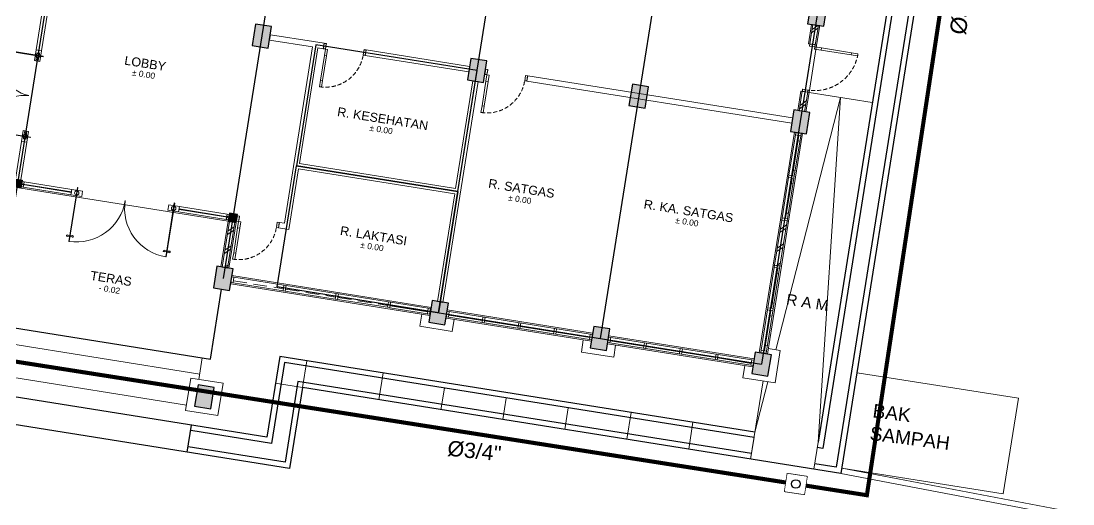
# Model space of a CAD drawing. Header units: millimetres. Extents: x -733 to 16067, y -101 to 11046.
# Drawn here: x 7790 to 11649, y 4113 to 5884 of the extents above; entities that cross this region are included whole.
import ezdxf
from ezdxf.enums import TextEntityAlignment as Align

# ---------------------------------------------------------------- set-up
doc = ezdxf.new("R2010")
doc.units = ezdxf.units.MM
doc.linetypes.add('DASHED2', pattern=[0.375, 0.25, -0.125])
doc.linetypes.add('HIDDEN', pattern=[0.375, 0.25, -0.125])
for name, color, linetype, lineweight in [('ars', 11, 'Continuous', 5), ('dinding', 5, 'Continuous', 15), ('KOLOM', 1, 'Continuous', 30), ('kus', 63, 'Continuous', 15), ('KUSEN', 30, 'Continuous', 15), ('lan', 7, 'Continuous', 15), ('not', 7, 'Continuous', 20), ('PAGAR', 4, 'Continuous', 15), ('PARTISI', 190, 'Continuous', 9), ('sol kol', 8, 'Continuous', 0), ('u', 6, 'Continuous', 20)]:
    doc.layers.add(name, color=color, linetype=linetype, lineweight=lineweight)
doc.layers.add('as', color=1, linetype='Continuous', plot=False)
doc.layers.add('HACH', color=252, linetype='Continuous')
doc.styles.get("Standard").update_dxf_attribs({"font": 'arial.ttf'})
pattern_1 = [(45, (-1.5, 0), (-0.1767767, 0.1767767), []), (45, (-1.4375, 0), (-0.1767767, 0.1767767), [])]

# ---------------------------------------------------------------- blocks, each defined once
blk = doc.blocks.new('NOTASI RUANG')
at = {"layer": 'not'}
for height, p in [(0.26, (-0.011, 0.3)), (0.175, (-0.009, -0.017))]:
    blk.add_attdef('RUANG', text='', height=height, dxfattribs=at).set_placement(p, align=Align.MIDDLE_CENTER)
blk = doc.blocks.new('P 70')
at = {"linetype": 'HIDDEN', "ltscale": 0.3}
blk.add_lwpolyline([(-0.74, 0.1, -0.414214), (-0.04, 0.8, -1.303225)], format="xyb", dxfattribs=at)
for points in [[(-0.04, 0.8), (-0.08, 0.8), (-0.08, 0.68), (-0.04, 0.68)], [(-0.04, 0.68), (-0.08, 0.68), (-0.08, 0.22), (-0.04, 0.22)], [(-0.04, 0.1), (-0.08, 0.1), (-0.08, 0.22), (-0.04, 0.22)], [(-0.735, 0.06), (-0.74, 0.06), (-0.74, 0.061), (-0.74, 0.1), (-0.78, 0.1), (-0.78, 0), (-0.74, 0), (-0.74, 0.056), (-0.735, 0.058)], [(-0.742, 0.002), (-0.778, 0.002), (-0.778, 0.098), (-0.742, 0.098)], [(-0.045, 0.06), (-0.04, 0.06), (-0.04, 0.061), (-0.04, 0.1), (0, 0.1), (0, 0), (-0.04, 0), (-0.04, 0.056), (-0.045, 0.058)], [(-0.038, 0.002), (-0.002, 0.002), (-0.002, 0.098), (-0.038, 0.098)]]:
    blk.add_lwpolyline(points, close=True)
blk = doc.blocks.new('K1')
at = {"layer": 'KOLOM'}
blk.add_lwpolyline([(0.2, 0.15), (-0.2, 0.15), (-0.2, -0.15), (0.2, -0.15), (0.2, 0.15)], dxfattribs=at)
blk = doc.blocks.new('KP')
at = {"layer": 'KOLOM'}
blk.add_lwpolyline([(0.075, -0.075), (-0.075, -0.075), (-0.075, 0.075), (0.075, 0.075), (0.075, -0.075)], dxfattribs=at)
blk = doc.blocks.new('P 80')
at = {"linetype": 'HIDDEN', "ltscale": 0.3}
blk.add_lwpolyline([(-0.84, 0.1, -0.414214), (-0.04, 0.9, -1.303225)], format="xyb", dxfattribs=at)
for points in [[(-0.04, 0.9), (-0.08, 0.9), (-0.08, 0.78), (-0.04, 0.78)], [(-0.04, 0.78), (-0.08, 0.78), (-0.08, 0.22), (-0.04, 0.22)], [(-0.04, 0.1), (-0.08, 0.1), (-0.08, 0.22), (-0.04, 0.22)], [(-0.835, 0.06), (-0.84, 0.06), (-0.84, 0.061), (-0.84, 0.1), (-0.88, 0.1), (-0.88, 0), (-0.84, 0), (-0.84, 0.056), (-0.835, 0.058)], [(-0.842, 0.002), (-0.878, 0.002), (-0.878, 0.098), (-0.842, 0.098)], [(-0.045, 0.06), (-0.04, 0.06), (-0.04, 0.061), (-0.04, 0.1), (0, 0.1), (0, 0), (-0.04, 0), (-0.04, 0.056), (-0.045, 0.058)], [(-0.038, 0.002), (-0.002, 0.002), (-0.002, 0.098), (-0.038, 0.098)]]:
    blk.add_lwpolyline(points, close=True)
blk = doc.blocks.new('P1')
at = {"lineweight": 5}
h = blk.add_hatch(dxfattribs=at)
h.set_pattern_fill('ANSI31', color=256, scale=0.020282, angle=-315, style=0)
h.set_pattern_definition([(179.99999863, (-506.106483, 1417.280242), (6.07e-11, 0.0025352112676), [])])
h.paths.add_polyline_path([(-1.729, 0.805, -1), (-1.693, 0.77, -1)])
h.paths.add_polyline_path([(-1.724, 0.801, 1), (-1.697, 0.774, 1)], flags=16)
h = blk.add_hatch(dxfattribs=at)
h.set_pattern_fill('ANSI31', color=256, scale=0.020282, angle=-315, style=0)
h.set_pattern_definition([(270.00000137, (1414.9464214, -503.7726625), (0.0025352112676, 6.07e-11), [])])
h.paths.add_polyline_path([(-1.528, 0.605, 1), (-1.564, 0.641, 1)])
h.paths.add_polyline_path([(-1.532, 0.609, -1), (-1.56, 0.637, -1)], flags=16)
h = blk.add_hatch(dxfattribs=at)
h.set_pattern_fill('ANSI31', color=256, scale=0.020282, angle=-315, style=0)
h.set_pattern_definition([(179.99999863, (-505.0458133, 1416.2195722), (6.07e-11, 0.0025352112676), [])])
h.paths.add_polyline_path([(-0.668, -0.255, -1), (-0.632, -0.291, -1)])
h.paths.add_polyline_path([(-0.664, -0.259, 1), (-0.636, -0.287, 1)], flags=16)
h = blk.add_hatch(dxfattribs=at)
h.set_pattern_fill('ANSI31', color=256, scale=0.020282, angle=-315, style=0)
h.set_pattern_definition([(270.00000137, (1416.0070912, -504.8333323), (0.0025352112676, 6.07e-11), [])])
h.paths.add_polyline_path([(-0.468, -0.455, 1), (-0.504, -0.42, 1)])
h.paths.add_polyline_path([(-0.472, -0.451, -1), (-0.499, -0.424, -1)], flags=16)
for p, q in [((-1.724, 0.801), (-1.697, 0.774)), ((-1.686, 0.781), (-1.623, 0.718)), ((-1.553, 0.648), (-1.616, 0.711)), ((-1.532, 0.609), (-1.56, 0.637)), ((-0.664, -0.259), (-0.636, -0.287)), ((-0.625, -0.28), (-0.562, -0.343)), ((-0.492, -0.413), (-0.555, -0.35)), ((-0.472, -0.451), (-0.499, -0.424))]:
    blk.add_line(p, q, dxfattribs=at)
at = {"color": 9, "lineweight": 5}
for p, q in [((-1.641, 0.7), (-1.704, 0.763)), ((-1.634, 0.693), (-1.571, 0.63)), ((-0.58, -0.361), (-0.643, -0.298)), ((-0.573, -0.368), (-0.51, -0.431))]:
    blk.add_line(p, q, dxfattribs=at)
at = {"color": 8, "lineweight": 5}
for p, q in [((-1.64, 0.701), (-1.703, 0.763)), ((-1.639, 0.702), (-1.701, 0.764)), ((-1.636, 0.705), (-1.697, 0.766)), ((-1.631, 0.71), (-1.692, 0.771)), ((-1.633, 0.694), (-1.57, 0.631)), ((-1.632, 0.695), (-1.57, 0.633)), ((-1.629, 0.698), (-1.568, 0.637)), ((-1.624, 0.703), (-1.563, 0.642)), ((-0.58, -0.36), (-0.642, -0.297)), ((-0.578, -0.358), (-0.64, -0.296)), ((-0.575, -0.356), (-0.636, -0.294)), ((-0.57, -0.351), (-0.631, -0.29)), ((-0.572, -0.367), (-0.51, -0.43)), ((-0.571, -0.366), (-0.509, -0.428)), ((-0.568, -0.363), (-0.507, -0.424)), ((-0.563, -0.358), (-0.502, -0.419))]:
    blk.add_line(p, q, dxfattribs=at)
for points in [[(-1.1, 1.241), (-1.701, 0.64), (-1.694, 0.633), (-1.093, 1.234), (-1.1, 1.241)], [(-1.273, 1.202), (-1.202, 1.273), (-1.061, 1.132), (-1.132, 1.061), (-1.273, 1.202)], [(-0.071, 0), (0, 0.071), (-0.142, 0.212), (-0.212, 0.142), (-0.071, 0)], [(-0.032, 0.173), (-0.633, -0.428), (-0.64, -0.421), (-0.039, 0.18), (-0.032, 0.173)]]:
    blk.add_lwpolyline(points)
at = {"lineweight": 9}
for points in [[(-1.153, 1.181), (-1.181, 1.153), (-1.216, 1.188), (-1.188, 1.216)], [(-1.082, 1.11), (-1.11, 1.082), (-1.181, 1.153), (-1.153, 1.181)], [(-0.163, 0.191), (-0.191, 0.163), (-0.12, 0.092), (-0.092, 0.12)], [(-0.092, 0.12), (-0.12, 0.092), (-0.085, 0.057), (-0.057, 0.085)]]:
    blk.add_lwpolyline(points, close=True, dxfattribs=at)
at = {"lineweight": 5}
for points in [[(-1.697, 0.801), (-1.724, 0.774)], [(-1.532, 0.637), (-1.56, 0.609)], [(-0.636, -0.259), (-0.664, -0.287)], [(-0.472, -0.424), (-0.499, -0.451)]]:
    blk.add_lwpolyline(points, dxfattribs=at)
for points in [[(-1.701, 0.64, 0.396093), (-0.672, 0.601)], [(-0.633, -0.428, -0.396093), (-0.672, 0.601)]]:
    blk.add_lwpolyline(points, format="xyb")
for centre in [(-1.167, 1.167), (-0.106, 0.106)]:
    blk.add_circle(centre, 0.04)
for centre, radius in [((-1.711, 0.788), 0.0254), ((-1.711, 0.788), 0.0195), ((-1.546, 0.623), 0.0254), ((-1.546, 0.623), 0.0195), ((-0.65, -0.273), 0.0254), ((-0.65, -0.273), 0.0195), ((-0.486, -0.437), 0.0254), ((-0.486, -0.437), 0.0195)]:
    blk.add_circle(centre, radius, dxfattribs=at)
blk = doc.blocks.new('DENAH LANTAI DASAR')
at = {"layer": 'ars'}
h = blk.add_hatch(dxfattribs=at)
h.set_pattern_fill('TEMBOK', color=256, scale=0.25)
h.set_pattern_definition(pattern_1)
h.paths.add_polyline_path([(11.95, 9.19), (11.95, 9.55), (12.05, 9.55), (12.05, 9.19)])
h = blk.add_hatch(dxfattribs=at)
h.set_pattern_fill('TEMBOK', color=256, scale=0.25)
h.set_pattern_definition(pattern_1)
h.paths.add_polyline_path([(11.95, 8.31), (11.95, 7.95), (12.05, 7.95), (12.05, 8.31)])
h = blk.add_hatch(dxfattribs=at)
h.set_pattern_fill('TEMBOK', color=256, scale=0.25)
h.set_pattern_definition([(45, (9.5, 1.63), (-0.176777, 0.176777), []), (45, (9.5625, 1.63), (-0.176777, 0.176777), [])])
h.paths.add_polyline_path([(12.05, 5.92), (12.05, 5.08), (11.95, 5.08), (11.95, 5.92)])
h = blk.add_hatch(dxfattribs=at)
h.set_pattern_fill('TEMBOK', color=256, scale=0.25)
h.set_pattern_definition([(45, (-0.5, 0), (-0.176777, 0.176777), []), (45, (-0.4375, 0), (-0.176777, 0.176777), [])])
h.paths.add_polyline_path([(2.05, 4.3), (2.05, 3.45), (1.95, 3.45), (1.95, 4.3)])
at = {"layer": 'sol kol'}
for points in [[(11.85, 9.95), (11.85, 9.55), (12.15, 9.55), (12.15, 9.95)], [(1.85, 7.95), (1.85, 7.55), (2.15, 7.55), (2.15, 7.95)], [(5.85, 7.95), (5.85, 7.55), (6.15, 7.55), (6.15, 7.95)], [(8.85, 7.95), (8.85, 7.55), (9.15, 7.55), (9.15, 7.95)], [(11.85, 7.95), (11.85, 7.55), (12.15, 7.55), (12.15, 7.95)], [(-2.075, 4.45), (-1.925, 4.45), (-1.925, 4.3), (-2.075, 4.3)], [(2.075, 4.45), (1.925, 4.45), (1.925, 4.3), (2.075, 4.3)], [(1.85, 3.45), (1.85, 3.05), (2.15, 3.05), (2.15, 3.45)], [(5.85, 3.45), (5.85, 3.05), (6.15, 3.05), (6.15, 3.45)], [(8.85, 3.45), (8.85, 3.05), (9.15, 3.05), (9.15, 3.45)], [(11.85, 3.45), (11.85, 3.05), (12.15, 3.05), (12.15, 3.45)], [(1.85, 1.25), (1.85, 0.85), (2.15, 0.85), (2.15, 1.25)]]:
    blk.add_hatch(color=256, dxfattribs=at).paths.add_polyline_path(points)
for p, q in [((13.65, 15.9), (13.65, 1.6)), ((13.75, 16), (13.75, 1.5)), ((13.25, 15.5), (13.25, 2)), ((13.35, 15.6), (13.35, 1.9)), ((2, 1.75), (2, 3.05)), ((12.075, 2), (3.25, 2)), ((3.25, 2), (3.25, 0.5)), ((-2, 1.75), (2, 1.75)), ((12.075, 1.9), (3.35, 1.9)), ((3.35, 1.9), (3.35, 0.4)), ((13.35, 1.9), (13.25, 1.9)), ((12.075, 1.6), (3.65, 1.6)), ((3.65, 1.6), (3.65, 0.1)), ((13.65, 1.6), (13.25, 1.6)), ((13.75, 1.5), (3.75, 1.5)), ((3.75, 1.5), (3.75, 0)), ((3.25, 0.5), (-3.25, 0.5)), ((1.85, 0), (1.85, 0.5)), ((3.35, 0.4), (1.85, 0.4)), ((3.75, 0), (-3.75, 0)), ((3.65, 0.1), (1.85, 0.1))]:
    blk.add_line(p, q)
at = {"layer": 'ars'}
for points in [[(11.95, 9.19), (11.95, 9.55), (12.05, 9.55), (12.05, 9.19)], [(11.95, 8.31), (11.95, 7.95), (12.05, 7.95), (12.05, 8.31)], [(12.05, 5.92), (12.05, 5.08), (11.95, 5.08), (11.95, 5.92)], [(2.05, 4.3), (2.05, 3.45), (1.95, 3.45), (1.95, 4.3)]]:
    blk.add_lwpolyline(points, close=True, dxfattribs=at)
at = {"layer": 'as'}
for points in [[(-2, 14.25), (-2, 3.25)], [(2, 14.25), (2, 3.25)], [(6, 3.245), (6, 14.25)], [(9, 14.25), (9, 3.25)], [(12, 14.25), (12, 3.25)], [(6, 5.5), (3, 5.5)], [(5, 3.25), (12, 3.25)]]:
    blk.add_lwpolyline(points, dxfattribs=at)
for points in [[(3, 5.5), (6, 5.5), (6, 7.75), (3, 7.75)], [(3, 5.5), (6, 5.5), (6, 3.25), (3, 3.25)]]:
    blk.add_lwpolyline(points, close=True, dxfattribs=at)
at = {"layer": 'dinding'}
for points in [[(11.925, 9.19), (11.925, 9.55), (12.075, 9.55), (12.075, 9.19)], [(11.925, 8.31), (11.925, 7.95), (12.075, 7.95), (12.075, 8.31)], [(12.075, 5.92), (12.075, 5.08), (11.925, 5.08), (11.925, 5.92)], [(2.075, 4.3), (2.075, 3.45), (1.925, 3.45), (1.925, 4.3)]]:
    blk.add_lwpolyline(points, close=True, dxfattribs=at)
at = {"layer": 'kus'}
for p, q in [((11.95, 6.75), (11.95, 7.5)), ((12.015, 6.75), (12.015, 7.5)), ((12.015, 7.4), (12.05, 7.4)), ((12.05, 6.75), (12.05, 7.5)), ((12.015, 6.85), (12.05, 6.85)), ((11.95, 5.96), (11.95, 6.71)), ((12.015, 5.96), (12.015, 6.71)), ((12.015, 6.61), (12.05, 6.61)), ((12.05, 5.96), (12.05, 6.71)), ((12.015, 6.06), (12.05, 6.06)), ((11.95, 5.04), (11.95, 4.29)), ((12.015, 5.04), (12.015, 4.29)), ((12.05, 5.04), (12.05, 4.29)), ((12.015, 4.94), (12.05, 4.94)), ((11.95, 4.25), (11.95, 3.5)), ((12.015, 4.39), (12.05, 4.39)), ((12.015, 4.25), (12.015, 3.5)), ((12.05, 4.25), (12.05, 3.5)), ((12.015, 4.15), (12.05, 4.15)), ((12.015, 3.6), (12.05, 3.6)), ((2.19, 3.3), (3.12, 3.3)), ((3.16, 3.3), (4.09, 3.3)), ((4.13, 3.3), (5.06, 3.3)), ((5.1, 3.3), (5.8, 3.3)), ((2.19, 3.2), (3.12, 3.2)), ((3.16, 3.2), (4.09, 3.2)), ((4.13, 3.2), (5.06, 3.2)), ((5.1, 3.235), (5.8, 3.235)), ((5.1, 3.2), (5.8, 3.2))]:
    blk.add_line(p, q, dxfattribs=at)
at = {"layer": 'kus', "linetype": 'HIDDEN'}
for p, q in [((2.19, 3.235), (3.12, 3.235)), ((3.16, 3.235), (4.09, 3.235)), ((4.13, 3.235), (5.06, 3.235))]:
    blk.add_line(p, q, dxfattribs=at)
at = {"layer": 'kus'}
for points in [[(12.05, 7.5), (12.05, 7.54), (11.95, 7.54), (11.95, 7.5)], [(12.05, 6.71), (12.05, 6.75), (11.95, 6.75), (11.95, 6.71)], [(12.05, 5.92), (12.05, 5.96), (11.95, 5.96), (11.95, 5.92)], [(12.05, 5.08), (12.05, 5.04), (11.95, 5.04), (11.95, 5.08)], [(12.05, 4.29), (12.05, 4.25), (11.95, 4.25), (11.95, 4.29)], [(12.05, 3.5), (12.05, 3.46), (11.95, 3.46), (11.95, 3.5)], [(2.15, 3.2), (2.19, 3.2), (2.19, 3.3), (2.15, 3.3)], [(3.12, 3.2), (3.16, 3.2), (3.16, 3.3), (3.12, 3.3)], [(4.09, 3.2), (4.13, 3.2), (4.13, 3.3), (4.09, 3.3)], [(5.06, 3.2), (5.1, 3.2), (5.1, 3.3), (5.06, 3.3)], [(5.8, 3.2), (5.84, 3.2), (5.84, 3.3), (5.8, 3.3)], [(6.19, 3.2), (6.15, 3.2), (6.15, 3.3), (6.19, 3.3)], [(6.19, 3.3), (8.81, 3.3), (8.81, 3.2), (6.19, 3.2)], [(6.855, 3.2), (6.815, 3.2), (6.815, 3.3), (6.855, 3.3)], [(7.52, 3.2), (7.48, 3.2), (7.48, 3.3), (7.52, 3.3)], [(8.185, 3.2), (8.145, 3.2), (8.145, 3.3), (8.185, 3.3)], [(8.85, 3.2), (8.81, 3.2), (8.81, 3.3), (8.85, 3.3)], [(9.19, 3.2), (9.15, 3.2), (9.15, 3.3), (9.19, 3.3)], [(9.19, 3.3), (11.81, 3.3), (11.81, 3.2), (9.19, 3.2)], [(9.855, 3.2), (9.815, 3.2), (9.815, 3.3), (9.855, 3.3)], [(10.52, 3.2), (10.48, 3.2), (10.48, 3.3), (10.52, 3.3)], [(11.185, 3.2), (11.145, 3.2), (11.145, 3.3), (11.185, 3.3)], [(11.85, 3.2), (11.81, 3.2), (11.81, 3.3), (11.85, 3.3)], [(6.815, 3.235), (6.19, 3.235), (6.19, 3.2), (6.815, 3.2)], [(7.48, 3.235), (6.855, 3.235), (6.855, 3.2), (7.48, 3.2)], [(8.145, 3.235), (7.52, 3.235), (7.52, 3.2), (8.145, 3.2)], [(8.185, 3.235), (8.81, 3.235), (8.81, 3.2), (8.185, 3.2)], [(9.815, 3.235), (9.19, 3.235), (9.19, 3.2), (9.815, 3.2)], [(10.48, 3.235), (9.855, 3.235), (9.855, 3.2), (10.48, 3.2)], [(11.145, 3.235), (10.52, 3.235), (10.52, 3.2), (11.145, 3.2)], [(11.185, 3.235), (11.81, 3.235), (11.81, 3.2), (11.185, 3.2)]]:
    blk.add_lwpolyline(points, close=True, dxfattribs=at)
at = {"layer": 'KUSEN'}
for points in [[(-0.895, 4.475), (-0.905, 4.475), (-0.905, 3.475), (-0.895, 3.475)], [(0.895, 4.475), (0.905, 4.475), (0.905, 3.475), (0.895, 3.475)], [(-1.887, 4.423), (-1.923, 4.423), (-1.923, 4.327), (-1.887, 4.327), (-1.887, 4.368), (-1.902, 4.368), (-1.902, 4.383), (-1.887, 4.383)], [(-1.9, 4.38), (-1.9, 4.37), (-1, 4.37), (-1, 4.38)], [(-1, 4.425), (-1.885, 4.425), (-1.885, 4.325), (-1, 4.325)], [(1, 4.425), (1.885, 4.425), (1.885, 4.325), (1, 4.325)], [(1.9, 4.38), (1.9, 4.37), (1, 4.37), (1, 4.38)], [(1.887, 4.423), (1.923, 4.423), (1.923, 4.327), (1.887, 4.327), (1.887, 4.368), (1.902, 4.368), (1.902, 4.383), (1.887, 4.383)]]:
    blk.add_lwpolyline(points, close=True, dxfattribs=at)
for points in [[(-1.925, 4.365), (-1.925, 4.325), (-1.885, 4.325), (-1.885, 4.37), (-1.886, 4.37), (-1.886, 4.372), (-1.888, 4.372), (-1.89, 4.37), (-1.9, 4.37), (-1.9, 4.381), (-1.89, 4.381), (-1.888, 4.378), (-1.886, 4.378), (-1.886, 4.381), (-1.885, 4.381), (-1.885, 4.425), (-1.925, 4.425), (-1.925, 4.369), (-1.925, 4.367), (-1.925, 4.365), (-1.925, 4.365)], [(-1, 4.425), (-1, 4.325), (-0.8, 4.325), (-0.8, 4.425), (-1, 4.425)], [(1, 4.425), (1, 4.325), (0.8, 4.325), (0.8, 4.425), (1, 4.425)], [(1.925, 4.365), (1.925, 4.325), (1.885, 4.325), (1.885, 4.37), (1.886, 4.37), (1.886, 4.372), (1.888, 4.372), (1.89, 4.37), (1.9, 4.37), (1.9, 4.381), (1.89, 4.381), (1.888, 4.378), (1.886, 4.378), (1.886, 4.381), (1.885, 4.381), (1.885, 4.425), (1.925, 4.425), (1.925, 4.369), (1.925, 4.367), (1.925, 4.365), (1.925, 4.365)], [(-0.939, 3.585), (-0.905, 3.585), (-0.905, 3.565), (-0.939, 3.565)], [(-0.861, 3.585), (-0.895, 3.585), (-0.895, 3.565), (-0.861, 3.565)], [(0.861, 3.585), (0.895, 3.585), (0.895, 3.565), (0.861, 3.565)], [(0.939, 3.585), (0.905, 3.585), (0.905, 3.565), (0.939, 3.565)]]:
    blk.add_lwpolyline(points, dxfattribs=at)
for points in [[(0, 4.375, -0.414214), (-0.9, 3.475)], [(0, 4.375, 0.414214), (0.9, 3.475)]]:
    blk.add_lwpolyline(points, format="xyb", dxfattribs=at)
for centre, radius in [((-0.9, 4.375), 0.04), ((0.9, 4.375), 0.04), ((-0.95, 3.575), 0.015), ((-0.85, 3.575), 0.015), ((0.85, 3.575), 0.015), ((0.95, 3.575), 0.015)]:
    blk.add_circle(centre, radius, dxfattribs=at)
at = {"layer": 'lan'}
for p, q in [((12.075, 8.31), (12.075, 9.19)), ((12.075, 8.31), (13.25, 8.31)), ((12.219, 3.55), (12.662, 8.31)), ((13.25, 2), (12.662, 8.31)), ((1.925, 4.3), (-1.925, 4.3)), ((12.3, 3.55), (12.075, 3.55)), ((12.3, 3.55), (12.3, 2.95)), ((5.7, 3.175), (5.7, 2.95)), ((6.3, 3.175), (6.3, 2.95)), ((8.7, 3.175), (8.7, 2.95)), ((9.3, 3.175), (9.3, 2.95)), ((11.7, 3.175), (11.7, 2.95)), ((6.3, 2.95), (5.7, 2.95)), ((9.3, 2.95), (8.7, 2.95)), ((12.3, 2.95), (11.7, 2.95)), ((12.075, 2), (12.163, 2.95)), ((12.075, 2.95), (12.075, 1.5)), ((13.25, 2), (13.25, 1.5)), ((1.85, 1.35), (1.85, 1.75)), ((1.85, 1.45), (-1.85, 1.45)), ((1.7, 1.15), (-1.7, 1.15)), ((-1.7, 0.85), (1.7, 0.85))]:
    blk.add_line(p, q, dxfattribs=at)
for points in [[(12.075, 7.55), (12.075, 5.92), (11.925, 5.92), (11.925, 7.55)], [(12.075, 5.08), (12.075, 3.45), (11.925, 3.45), (11.925, 5.08)], [(5.85, 3.325), (2.15, 3.325), (2.15, 3.175), (5.85, 3.175)], [(6.15, 3.325), (8.85, 3.325), (8.85, 3.175), (6.15, 3.175)], [(9.15, 3.325), (11.85, 3.325), (11.85, 3.175), (9.15, 3.175)], [(1.7, 0.75), (2.3, 0.75), (2.3, 1.35), (1.7, 1.35)]]:
    blk.add_lwpolyline(points, close=True, dxfattribs=at)
at = {"layer": 'PARTISI'}
for points in [[(5.95, 7.55), (6.05, 7.55), (6.05, 3.45), (5.95, 3.45), (5.95, 5.45), (3.05, 5.45), (3.05, 4.325), (2.855, 4.325), (2.855, 4.425), (2.95, 4.425), (2.95, 7.7), (2.15, 7.7), (2.15, 7.8), (2.95, 7.8), (3.15, 7.8), (3.15, 7.7), (3.05, 7.7), (3.05, 5.55), (5.95, 5.55)], [(3.93, 7.8), (5.85, 7.8), (5.85, 7.7), (3.93, 7.7)], [(6.93, 7.8), (11.85, 7.8), (11.85, 7.7), (6.93, 7.7)], [(-2.05, 6.85), (-1.95, 6.85), (-1.95, 7.55), (-2.05, 7.55)], [(-2.05, 5.15), (-1.95, 5.15), (-1.95, 4.45), (-2.05, 4.45)]]:
    blk.add_lwpolyline(points, close=True, dxfattribs=at)
ref = blk.add_blockref('NOTASI RUANG', (-0.027, 6.73), dxfattribs=dict(xscale=0.6323962268195373, yscale=0.6323962268195373, zscale=0.6323962268195373))
ref.add_attrib('RUANG', '%%P 0.00', dxfattribs={"layer": 'not', "height": 0.1108}).set_placement((-0.033, 6.719), align=Align.MIDDLE_CENTER)
ref.add_attrib('RUANG', 'LOBBY', dxfattribs={"layer": 'not', "height": 0.1643}).set_placement((-0.034, 6.92), align=Align.MIDDLE_CENTER)
ref = blk.add_blockref('NOTASI RUANG', (4.437, 6.413), dxfattribs=dict(xscale=0.6323962268195373, yscale=0.6323962268195373, zscale=0.6323962268195373))
ref.add_attrib('RUANG', '%%P 0.00', dxfattribs={"layer": 'not', "height": 0.1108}).set_placement((4.431, 6.403), align=Align.MIDDLE_CENTER)
ref.add_attrib('RUANG', 'R. KESEHATAN', dxfattribs={"layer": 'not', "height": 0.16432}).set_placement((4.429, 6.603), align=Align.MIDDLE_CENTER)
ref = blk.add_blockref('NOTASI RUANG', (7.15, 5.551), dxfattribs=dict(xscale=0.6323962268195373, yscale=0.6323962268195373, zscale=0.6323962268195373))
ref.add_attrib('RUANG', '%%P 0.00', dxfattribs={"layer": 'not', "height": 0.1108}).set_placement((7.144, 5.54), align=Align.MIDDLE_CENTER)
ref.add_attrib('RUANG', 'R. SATGAS', dxfattribs={"layer": 'not', "height": 0.1643}).set_placement((7.143, 5.741), align=Align.MIDDLE_CENTER)
ref = blk.add_blockref('NOTASI RUANG', (10.242, 5.624), dxfattribs=dict(xscale=0.6323962268195373, yscale=0.6323962268195373, zscale=0.6323962268195373))
ref.add_attrib('RUANG', '%%P 0.00', dxfattribs={"layer": 'not', "height": 0.1108}).set_placement((10.236, 5.613), align=Align.MIDDLE_CENTER)
ref.add_attrib('RUANG', 'R. KA. SATGAS', dxfattribs={"layer": 'not', "height": 0.16432}).set_placement((10.235, 5.814), align=Align.MIDDLE_CENTER)
ref = blk.add_blockref('NOTASI RUANG', (4.608, 4.268), dxfattribs=dict(xscale=0.6323962268195373, yscale=0.6323962268195373, zscale=0.6323962268195373))
ref.add_attrib('RUANG', '%%P 0.00', dxfattribs={"layer": 'not', "height": 0.1108}).set_placement((4.603, 4.257), align=Align.MIDDLE_CENTER)
ref.add_attrib('RUANG', 'R. LAKTASI', dxfattribs={"layer": 'not', "height": 0.1643}).set_placement((4.601, 4.457), align=Align.MIDDLE_CENTER)
ref = blk.add_blockref('NOTASI RUANG', (12.659, 4.312), dxfattribs=dict(xscale=0.6323962268195373, yscale=0.6323962268195373, zscale=0.6323962268195373))
ref.add_attrib('RUANG', 'R A M', dxfattribs={"layer": 'not', "height": 0.2}).set_placement((12.652, 4.502), align=Align.MIDDLE_CENTER)
ref = blk.add_blockref('NOTASI RUANG', (-0.024, 2.735), dxfattribs=dict(xscale=0.6323962268195373, yscale=0.6323962268195373, zscale=0.6323962268195373))
ref.add_attrib('RUANG', '- 0.02', dxfattribs={"layer": 'not', "height": 0.1108}).set_placement((-0.03, 2.724), align=Align.MIDDLE_CENTER)
ref.add_attrib('RUANG', 'TERAS', dxfattribs={"layer": 'not', "height": 0.1643}).set_placement((-0.031, 2.924), align=Align.MIDDLE_CENTER)
at = {"layer": 'KOLOM'}
for name, p, rotation in [('K1', (12, 9.75), 90), ('K1', (2, 7.75), 90), ('K1', (6, 7.75), 90), ('K1', (9, 7.75), 90), ('K1', (12, 7.75), 90), ('KP', (-2, 4.375), 180), ('K1', (2, 3.25), 90), ('K1', (6, 3.25), 90), ('K1', (9, 3.25), 90), ('K1', (12, 3.25), 90), ('K1', (2, 1.05), 90)]:
    blk.add_blockref(name, p, dxfattribs=dict(at, rotation=rotation))
at = {"layer": 'KOLOM', "xscale": -1, "rotation": 180}
blk.add_blockref('KP', (2, 4.375), dxfattribs=at)
at = {"layer": 'KUSEN', "xscale": -1}
for name, p, rotation in [('P 80', (11.95, 9.19), 270.0000000130308), ('P1', (-2, 6.9), 225.0000000000616)]:
    blk.add_blockref(name, p, dxfattribs=dict(at, rotation=rotation))
at = {"layer": 'KUSEN', "rotation": 180}
for p in [(3.15, 7.8), (6.15, 7.8), (2.075, 4.425)]:
    blk.add_blockref('P 70', p, dxfattribs=at)
blk = doc.blocks.new('JKHG')
at = {"layer": 'HACH', "color": 1, "linetype": 'ByBlock', "const_width": 2.06}
blk.add_lwpolyline([(-12200.5, 4814.7), (-12148.7, 4840.6), (-12125.3, 4793.5), (-12177.1, 4767.7), (-12200.5, 4814.7)], dxfattribs=at)
at = {"layer": 'HACH', "color": 1, "linetype": 'ByBlock'}
blk.add_circle((-12162.9, 4804.1), 12.1, dxfattribs=at)

msp = doc.modelspace()

# ---------------------------------------------------------------- linework, layer by layer
at = {"layer": 'ars'}
for p, q in [((8838.3, 4638.2), (8822.6, 4539.5)), ((9119.1, 4593.5), (9103.3, 4494.7)), ((8723.8, 4555.2), (8822.6, 4539.5)), ((9343.2, 4537.5), (9330.6, 4458.5)), ((9570.4, 4501.3), (9557.8, 4422.3)), ((9797.7, 4465.1), (9785.1, 4386.1)), ((10028.1, 4448.6), (10012.3, 4349.9)), ((10255.3, 4412.4), (10239.6, 4313.7)), ((10479.4, 4356.5), (10466.8, 4277.5))]:
    msp.add_line(p, q, dxfattribs=at)
at = {"layer": 'lan', "color": 3, "linetype": 'DASHED2', "ltscale": 250, "const_width": 15}
for points in [[(10669.8, 4179.8), (10893.3, 4144.7), (11349.9, 7156.2), (11189.1, 7180.6)], [(5787.7, 4946.1), (10595.5, 4191.4)]]:
    msp.add_lwpolyline(points, dxfattribs=at)
at = {"layer": 'lan'}
msp.add_lwpolyline([(10857.1, 4594.1), (11449.8, 4501), (11393.8, 4149.6), (10801.3, 4244)], close=True, dxfattribs=at)
at = {"layer": 'PAGAR'}
for points in [[(10797.7, 4224.7), (12011.6, 3993.1), (11661.2, 2156.7)], [(10801.3, 4244), (12034.5, 4008.6), (11680.4, 2153.1)]]:
    msp.add_lwpolyline(points, dxfattribs=at)
at = {"layer": 'u'}
msp.add_lwpolyline([(8739.6, 4654), (10482.6, 4376.2)], dxfattribs=at)

# ---------------------------------------------------------------- block references
at = {"xscale": 200, "yscale": 200, "zscale": 200, "rotation": 350.9462507932595}
msp.add_blockref('DENAH LANTAI DASAR', (8034.7, 4361.2), dxfattribs=at)
at = {"layer": 'lan', "xscale": 1.300000000000593, "yscale": 1.300000000000637, "zscale": 1.3, "rotation": 144.8782213343549}
msp.add_blockref('JKHG', (1292.8, 18390.9), dxfattribs=at)

# ---------------------------------------------------------------- texts
at = {"layer": 'not', "attachment_point": 1}
for s, width, insert, char_height, rotation in [('\\pi0.0193;%%C3/4"', 0.946, (11195.3, 5841.1), 60, 79.8397), ('BAK SAMPAH', 2.291, (10918.7, 4480.2), 50, 352.6194), ('\\pi0.0193;%%C3/4"', 0.946, (9358.4, 4346.1), 56, 353.7433)]:
    msp.add_mtext_dynamic_manual_height_columns(s, width=width, gutter_width=12.5, heights=[0], dxfattribs=dict(at, insert=insert, char_height=char_height, rotation=rotation))

doc.saveas('drawing.dxf')
